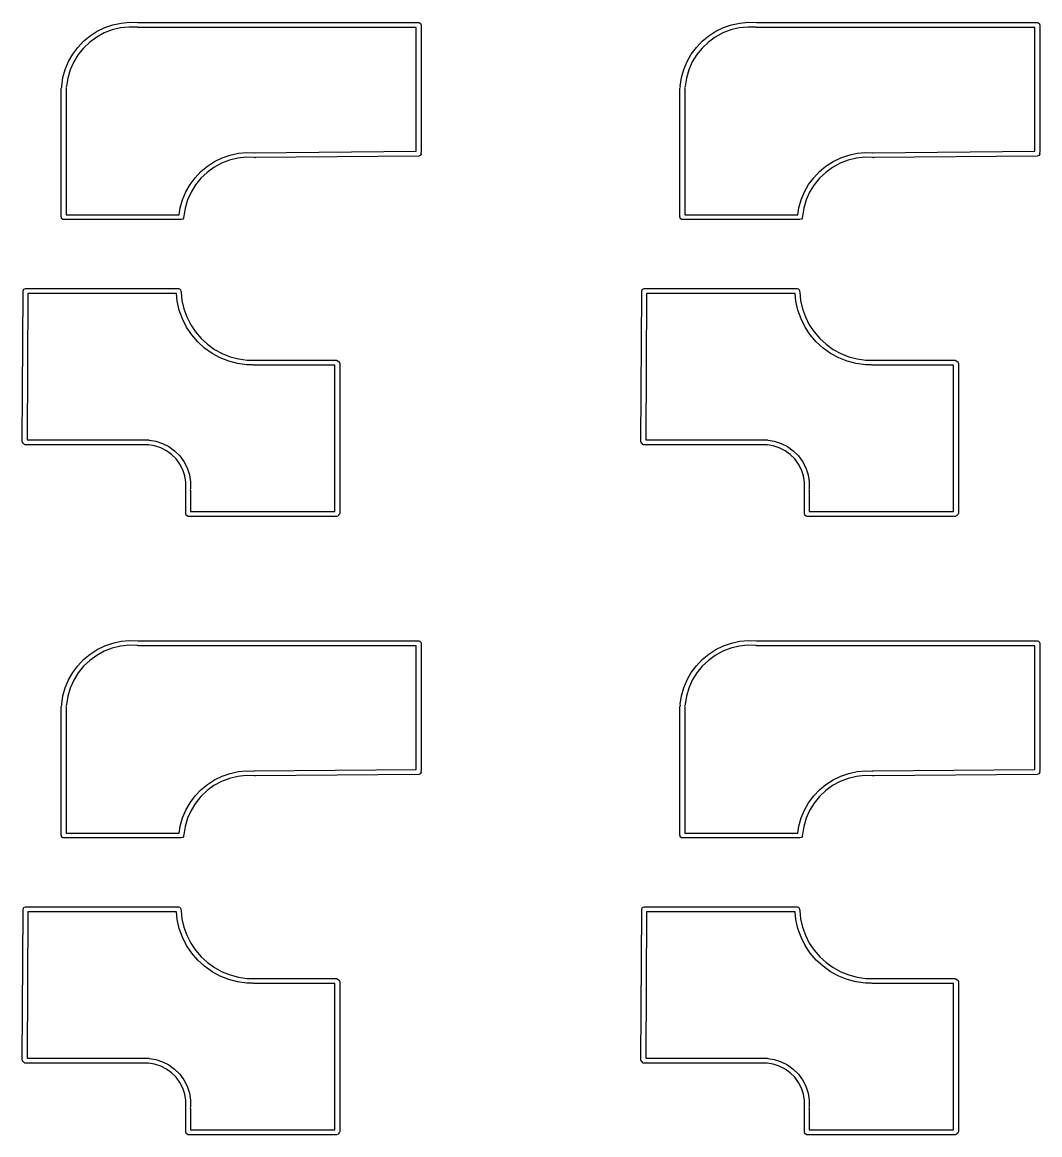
# Model space of a CAD drawing. Extents: x -7 to 140, y -36 to 78.
# Drawn here: x -7.38 to 23.88, y -8.3 to 25.89 of the extents above; entities that cross this region are included whole.
import ezdxf

# ---------------------------------------------------------------- set-up
doc = ezdxf.new("R2010")
doc.units = 0
doc.layers.add('BLACK', color=7, linetype='CONTINUOUS')

msp = doc.modelspace()

# ---------------------------------------------------------------- linework, layer by layer
at = {"layer": 'BLACK', "linetype": 'CONTINUOUS'}
for p, q in [((-5.0736, 25.6102), (-4.83925, 25.724)), ((-4.61217, 25.6513), (-4.85784, 25.5569)), ((-4.83925, 25.724), (-4.59288, 25.8089)), ((-4.35627, 25.7128), (-4.61217, 25.6513)), ((-4.59288, 25.8089), (-4.33809, 25.8634)), ((-4.09454, 25.7404), (-4.35627, 25.7128)), ((-4.33809, 25.8634), (-4.07859, 25.8867)), ((-3.85136, 25.7341), (-4.09454, 25.7404)), ((-4.07859, 25.8867), (-3.82526, 25.8789)), ((-3.85065, 25.7335), (-3.85136, 25.7341)), ((-3.83537, 25.7308), (-3.85065, 25.7335)), ((-3.83184, 25.7293), (-3.83537, 25.7308)), ((-3.82962, 25.7298), (-3.83184, 25.7293)), ((-3.825, 25.729), (-3.82962, 25.7298)), ((-3.82526, 25.8789), (-3.825, 25.879)), ((-3.825, 25.879), (4.8, 25.879)), ((4.725, 25.729), (-3.825, 25.729)), ((4.725, 21.9243), (4.725, 25.729)), ((4.8, 25.879), (4.80974, 25.8773)), ((4.80974, 25.8773), (4.81302, 25.8779)), ((4.81302, 25.8779), (4.81591, 25.8762)), ((4.81591, 25.8762), (4.82565, 25.8745)), ((4.82565, 25.8745), (4.84058, 25.862)), ((4.84058, 25.862), (4.85745, 25.8522)), ((4.85745, 25.8522), (4.85977, 25.8458)), ((4.85977, 25.8458), (4.86495, 25.8415)), ((4.86495, 25.8415), (4.86834, 25.8223)), ((4.86834, 25.8223), (4.875, 25.804)), ((4.875, 25.804), (4.875, 21.896)), ((13.9264, 25.6102), (14.1608, 25.724)), ((14.3878, 25.6513), (14.1422, 25.5569)), ((14.1608, 25.724), (14.4071, 25.8089)), ((14.6437, 25.7128), (14.3878, 25.6513)), ((14.4071, 25.8089), (14.6619, 25.8634)), ((14.9055, 25.7404), (14.6437, 25.7128)), ((14.6619, 25.8634), (14.9214, 25.8867)), ((15.1486, 25.7341), (14.9055, 25.7404)), ((14.9214, 25.8867), (15.1747, 25.8789)), ((15.1493, 25.7335), (15.1486, 25.7341)), ((15.1646, 25.7308), (15.1493, 25.7335)), ((15.1682, 25.7293), (15.1646, 25.7308)), ((15.1704, 25.7298), (15.1682, 25.7293)), ((15.175, 25.729), (15.1704, 25.7298)), ((15.1747, 25.8789), (15.175, 25.879)), ((15.175, 25.879), (23.8, 25.879)), ((23.725, 25.729), (15.175, 25.729)), ((23.725, 21.9243), (23.725, 25.729)), ((23.8, 25.879), (23.8097, 25.8773)), ((23.8097, 25.8773), (23.813, 25.8779)), ((23.813, 25.8779), (23.8159, 25.8762)), ((23.8159, 25.8762), (23.8257, 25.8745)), ((23.8257, 25.8745), (23.8406, 25.862)), ((23.8406, 25.862), (23.8575, 25.8522)), ((23.8575, 25.8522), (23.8598, 25.8458)), ((23.8598, 25.8458), (23.865, 25.8415)), ((23.865, 25.8415), (23.8683, 25.8223)), ((23.8683, 25.8223), (23.875, 25.804)), ((23.875, 25.804), (23.875, 21.896)), ((-5.67151, 25.1126), (-5.49278, 25.3022)), ((-5.49278, 25.3022), (-5.2925, 25.4688)), ((-5.08909, 25.4313), (-5.30197, 25.2766)), ((-5.2925, 25.4688), (-5.0736, 25.6102)), ((-4.85784, 25.5569), (-5.08909, 25.4313)), ((13.3285, 25.1126), (13.5072, 25.3022)), ((13.5072, 25.3022), (13.7075, 25.4688)), ((13.9109, 25.4313), (13.698, 25.2766)), ((13.7075, 25.4688), (13.9264, 25.6102)), ((14.1422, 25.5569), (13.9109, 25.4313)), ((-5.82609, 24.9028), (-5.67151, 25.1126)), ((-5.49283, 25.0953), (-5.65839, 24.8908)), ((-5.30197, 25.2766), (-5.49283, 25.0953)), ((13.1739, 24.9028), (13.3285, 25.1126)), ((13.5072, 25.0953), (13.3416, 24.8908)), ((13.698, 25.2766), (13.5072, 25.0953)), ((-6.05414, 24.4353), (-5.95426, 24.676)), ((-5.95426, 24.676), (-5.82609, 24.9028)), ((-5.79584, 24.6663), (-5.90282, 24.4259)), ((-5.65839, 24.8908), (-5.79584, 24.6663)), ((12.9459, 24.4353), (13.0457, 24.676)), ((13.0457, 24.676), (13.1739, 24.9028)), ((13.2042, 24.6663), (13.0972, 24.4259)), ((13.3416, 24.8908), (13.2042, 24.6663)), ((-6.12429, 24.1844), (-6.05414, 24.4353)), ((-5.90282, 24.4259), (-5.9775, 24.1735)), ((12.8757, 24.1844), (12.9459, 24.4353)), ((13.0972, 24.4259), (13.0225, 24.1735)), ((-6.16369, 23.9268), (-6.12429, 24.1844)), ((-5.9775, 24.1735), (-6.01688, 23.9245)), ((12.8363, 23.9268), (12.8757, 24.1844)), ((13.0225, 24.1735), (12.9831, 23.9245)), ((-6.175, 23.85), (-6.17048, 23.8757)), ((-6.175, 19.905), (-6.175, 23.85)), ((-6.17048, 23.8757), (-6.156, 23.8929)), ((-6.156, 23.8929), (-6.16369, 23.9268)), ((-6.16369, 23.9268), (-6.16369, 23.9268)), ((-6.01431, 23.9132), (-6.03254, 23.8707)), ((-6.03254, 23.8707), (-6.025, 23.85)), ((-6.025, 23.85), (-6.025, 19.971)), ((-6.01688, 23.9245), (-6.01431, 23.9132)), ((12.825, 23.85), (12.8295, 23.8757)), ((12.825, 19.905), (12.825, 23.85)), ((12.8295, 23.8757), (12.844, 23.8929)), ((12.844, 23.8929), (12.8363, 23.9268)), ((12.8363, 23.9268), (12.8363, 23.9268)), ((12.9857, 23.9132), (12.9675, 23.8707)), ((12.9675, 23.8707), (12.975, 23.85)), ((12.975, 23.85), (12.975, 19.971)), ((12.9831, 23.9245), (12.9857, 23.9132)), ((-0.73712, 21.8595), (-0.47809, 21.8828)), ((-0.47809, 21.8828), (-0.25882, 21.876)), ((-0.25068, 21.879), (4.725, 21.9243)), ((4.875, 21.896), (4.87048, 21.8703)), ((18.2629, 21.8595), (18.5219, 21.8828)), ((18.5219, 21.8828), (18.7412, 21.876)), ((18.7493, 21.879), (23.725, 21.9243)), ((23.875, 21.896), (23.8705, 21.8703)), ((-1.68984, 21.4659), (-1.47131, 21.6069)), ((-1.25585, 21.5535), (-1.48666, 21.4281)), ((-1.47131, 21.6069), (-1.23738, 21.7205)), ((-1.01065, 21.6476), (-1.25585, 21.5535)), ((-1.23738, 21.7205), (-0.99145, 21.8051)), ((-0.75525, 21.709), (-1.01065, 21.6476)), ((-0.99145, 21.8051), (-0.73712, 21.8595)), ((-0.49403, 21.7364), (-0.75525, 21.709)), ((-0.25682, 21.7303), (-0.49403, 21.7364)), ((-0.25882, 21.876), (-0.25068, 21.879)), ((-0.24932, 21.729), (-0.25682, 21.7303)), ((-0.24063, 21.7291), (-0.24932, 21.729)), ((-0.23186, 21.7253), (-0.24063, 21.7291)), ((-0.21415, 21.7293), (-0.23186, 21.7253)), ((4.80068, 21.775), (-0.21415, 21.7293)), ((4.84873, 21.793), (4.80068, 21.775)), ((4.87398, 21.8376), (4.84873, 21.793)), ((4.87048, 21.8703), (4.86837, 21.8678)), ((4.86837, 21.8678), (4.87398, 21.8376)), ((17.3102, 21.4659), (17.5287, 21.6069)), ((17.7442, 21.5535), (17.5133, 21.4281)), ((17.5287, 21.6069), (17.7626, 21.7205)), ((17.9894, 21.6476), (17.7442, 21.5535)), ((17.7626, 21.7205), (18.0085, 21.8051)), ((18.2448, 21.709), (17.9894, 21.6476)), ((18.0085, 21.8051), (18.2629, 21.8595)), ((18.506, 21.7364), (18.2448, 21.709)), ((18.7432, 21.7303), (18.506, 21.7364)), ((18.7412, 21.876), (18.7493, 21.879)), ((18.7507, 21.729), (18.7432, 21.7303)), ((18.7594, 21.7291), (18.7507, 21.729)), ((18.7681, 21.7253), (18.7594, 21.7291)), ((18.7859, 21.7293), (18.7681, 21.7253)), ((23.8007, 21.775), (18.7859, 21.7293)), ((23.8487, 21.793), (23.8007, 21.775)), ((23.874, 21.8376), (23.8487, 21.793)), ((23.8705, 21.8703), (23.8684, 21.8678)), ((23.8684, 21.8678), (23.874, 21.8376)), ((-2.06821, 21.1103), (-1.88978, 21.2995)), ((-1.88978, 21.2995), (-1.68984, 21.4659)), ((-1.69915, 21.2737), (-1.88965, 21.0929)), ((-1.48666, 21.4281), (-1.69915, 21.2737)), ((16.9318, 21.1103), (17.1102, 21.2995)), ((17.1102, 21.2995), (17.3102, 21.4659)), ((17.3009, 21.2737), (17.1103, 21.0929)), ((17.5133, 21.4281), (17.3009, 21.2737)), ((-2.35051, 20.6746), (-2.22254, 20.901)), ((-2.22254, 20.901), (-2.06821, 21.1103)), ((-2.05493, 20.8887), (-2.19215, 20.6648)), ((-1.88965, 21.0929), (-2.05493, 20.8887)), ((16.6495, 20.6746), (16.7775, 20.901)), ((16.7775, 20.901), (16.9318, 21.1103)), ((16.9451, 20.8887), (16.8079, 20.6648)), ((17.1103, 21.0929), (16.9451, 20.8887)), ((-2.45025, 20.4344), (-2.35051, 20.6746)), ((-2.19215, 20.6648), (-2.29896, 20.4248)), ((16.5497, 20.4344), (16.6495, 20.6746)), ((16.8079, 20.6648), (16.701, 20.4248)), ((-2.55292, 19.971), (-2.52032, 20.1839)), ((-2.52032, 20.1839), (-2.45025, 20.4344)), ((-2.37353, 20.173), (-2.41287, 19.9244)), ((-2.29896, 20.4248), (-2.37353, 20.173)), ((16.4471, 19.971), (16.4797, 20.1839)), ((16.4797, 20.1839), (16.5497, 20.4344)), ((16.6265, 20.173), (16.5871, 19.9244)), ((16.701, 20.4248), (16.6265, 20.173)), ((-6.17141, 19.8951), (-6.175, 19.905)), ((-6.16495, 19.8585), (-6.17141, 19.8951)), ((-6.12565, 19.8255), (-6.16495, 19.8585)), ((-6.025, 19.971), (-2.55292, 19.971)), ((-2.44179, 19.8385), (-2.49, 19.821)), ((-2.41614, 19.883), (-2.44179, 19.8385)), ((-2.41031, 19.9131), (-2.41822, 19.8947)), ((-2.41822, 19.8947), (-2.41614, 19.883)), ((-2.41287, 19.9244), (-2.41031, 19.9131)), ((12.8286, 19.8951), (12.825, 19.905)), ((12.835, 19.8585), (12.8286, 19.8951)), ((12.8743, 19.8255), (12.835, 19.8585)), ((12.975, 19.971), (16.4471, 19.971)), ((16.5582, 19.8385), (16.51, 19.821)), ((16.5839, 19.883), (16.5582, 19.8385)), ((16.5897, 19.9131), (16.5818, 19.8947)), ((16.5818, 19.8947), (16.5839, 19.883)), ((16.5871, 19.9244), (16.5897, 19.9131)), ((-6.1, 19.821), (-6.12565, 19.8255)), ((-2.49, 19.821), (-6.1, 19.821)), ((12.9, 19.821), (12.8743, 19.8255)), ((16.51, 19.821), (12.9, 19.821)), ((-7.375, 13.0004), (-7.35, 17.6004)), ((-7.35, 17.6004), (-7.34605, 17.6221)), ((-7.34886, 17.638), (-7.32321, 17.6825)), ((-7.34605, 17.6221), (-7.34886, 17.638)), ((-7.32321, 17.6825), (-7.275, 17.7)), ((-7.275, 17.7), (-2.575, 17.7)), ((-7.20027, 17.55), (-7.22473, 13.05)), ((-2.64003, 17.55), (-7.20027, 17.55)), ((-2.61538, 17.3148), (-2.64003, 17.55)), ((-2.575, 17.7), (-2.54935, 17.6955)), ((-2.54935, 17.6955), (-2.51005, 17.6625)), ((-2.51005, 17.6625), (-2.50365, 17.6262)), ((-2.50365, 17.6262), (-2.49507, 17.6033)), ((-2.49507, 17.6033), (-2.498, 17.5927)), ((-2.498, 17.5927), (-2.47137, 17.3388)), ((11.625, 13.0004), (11.65, 17.6004)), ((11.65, 17.6004), (11.6539, 17.6221)), ((11.6511, 17.638), (11.6768, 17.6825)), ((11.6539, 17.6221), (11.6511, 17.638)), ((11.6768, 17.6825), (11.725, 17.7)), ((11.725, 17.7), (16.425, 17.7)), ((11.7997, 17.55), (11.7753, 13.05)), ((16.36, 17.55), (11.7997, 17.55)), ((16.3846, 17.3148), (16.36, 17.55)), ((16.425, 17.7), (16.4507, 17.6955)), ((16.4507, 17.6955), (16.49, 17.6625)), ((16.49, 17.6625), (16.4964, 17.6262)), ((16.4964, 17.6262), (16.5049, 17.6033)), ((16.5049, 17.6033), (16.502, 17.5927)), ((16.502, 17.5927), (16.5286, 17.3388)), ((-2.55207, 17.0385), (-2.61538, 17.3148)), ((-2.47137, 17.3388), (-2.412, 17.0797)), ((16.4479, 17.0385), (16.3846, 17.3148)), ((16.5286, 17.3388), (16.588, 17.0797)), ((-2.45591, 16.7719), (-2.55207, 17.0385)), ((-2.32832, 16.5188), (-2.45591, 16.7719)), ((-2.412, 17.0797), (-2.32183, 16.8296)), ((-2.32183, 16.8296), (-2.20217, 16.5923)), ((16.5441, 16.7719), (16.4479, 17.0385)), ((16.6717, 16.5188), (16.5441, 16.7719)), ((16.588, 17.0797), (16.6782, 16.8296)), ((16.6782, 16.8296), (16.7978, 16.5923)), ((-2.17115, 16.2829), (-2.32832, 16.5188)), ((-2.20217, 16.5923), (-2.05478, 16.3711)), ((16.8288, 16.2829), (16.6717, 16.5188)), ((16.7978, 16.5923), (16.9452, 16.3711)), ((-1.9867, 16.0677), (-2.17115, 16.2829)), ((-2.05478, 16.3711), (-1.8818, 16.1692)), ((-1.8818, 16.1692), (-1.68575, 15.9897)), ((17.0133, 16.0677), (16.8288, 16.2829)), ((16.9452, 16.3711), (17.1182, 16.1692)), ((17.1182, 16.1692), (17.3142, 15.9897)), ((-1.77765, 15.8763), (-1.9867, 16.0677)), ((-1.54705, 15.7115), (-1.77765, 15.8763)), ((-1.68575, 15.9897), (-1.46949, 15.8352)), ((-1.46949, 15.8352), (-1.23619, 15.7078)), ((17.2223, 15.8763), (17.0133, 16.0677)), ((17.4529, 15.7115), (17.2223, 15.8763)), ((17.3142, 15.9897), (17.5305, 15.8352)), ((17.5305, 15.8352), (17.7638, 15.7078)), ((-1.29827, 15.5757), (-1.54705, 15.7115)), ((-1.03493, 15.4708), (-1.29827, 15.5757)), ((-1.23619, 15.7078), (-0.98923, 15.6095)), ((-0.76088, 15.3985), (-1.03493, 15.4708)), ((-0.98923, 15.6095), (-0.73221, 15.5416)), ((-0.4801, 15.3597), (-0.76088, 15.3985)), ((-0.73221, 15.5416), (-0.4689, 15.5053)), ((-0.4689, 15.5053), (-0.21356, 15.5011)), ((-0.21356, 15.5011), (-0.2033, 15.5049)), ((-0.2033, 15.5049), (-0.18551, 15.5)), ((-0.18551, 15.5), (2.275, 15.5)), ((2.275, 15.5), (2.30065, 15.4955)), ((2.30065, 15.4955), (2.33995, 15.4625)), ((2.33995, 15.4625), (2.34077, 15.4578)), ((2.34077, 15.4578), (2.35745, 15.4482)), ((2.35745, 15.4482), (2.375, 15.4)), ((2.375, 15.4), (2.375, 10.8)), ((17.7017, 15.5757), (17.4529, 15.7115)), ((17.9651, 15.4708), (17.7017, 15.5757)), ((17.7638, 15.7078), (18.0108, 15.6095)), ((18.2391, 15.3985), (17.9651, 15.4708)), ((18.0108, 15.6095), (18.2678, 15.5416)), ((18.5199, 15.3597), (18.2391, 15.3985)), ((18.2678, 15.5416), (18.5311, 15.5053)), ((18.5311, 15.5053), (18.7864, 15.5011)), ((18.7864, 15.5011), (18.7967, 15.5049)), ((18.7967, 15.5049), (18.8145, 15.5)), ((18.8145, 15.5), (21.275, 15.5)), ((21.275, 15.5), (21.3007, 15.4955)), ((21.3007, 15.4955), (21.34, 15.4625)), ((21.34, 15.4625), (21.3408, 15.4578)), ((21.3408, 15.4578), (21.3575, 15.4482)), ((21.3575, 15.4482), (21.375, 15.4)), ((21.375, 15.4), (21.375, 10.8)), ((-0.30339, 15.3568), (-0.4801, 15.3597)), ((-0.30065, 15.3545), (-0.30339, 15.3568)), ((-0.275, 15.35), (-0.30065, 15.3545)), ((2.225, 15.35), (-0.275, 15.35)), ((2.225, 10.85), (2.225, 15.35)), ((18.6966, 15.3568), (18.5199, 15.3597)), ((18.6993, 15.3545), (18.6966, 15.3568)), ((18.725, 15.35), (18.6993, 15.3545)), ((21.225, 15.35), (18.725, 15.35)), ((21.225, 10.85), (21.225, 15.35)), ((-7.35771, 12.9521), (-7.375, 13.0004)), ((-7.22473, 13.05), (-3.5, 13.05)), ((-3.5, 13.05), (-3.47435, 13.0455)), ((-3.47435, 13.0455), (-3.46879, 13.0408)), ((-3.46879, 13.0408), (-3.27744, 13.0111)), ((-3.27744, 13.0111), (-3.06849, 12.9439)), ((11.6423, 12.9521), (11.625, 13.0004)), ((11.7753, 13.05), (15.5, 13.05)), ((15.5, 13.05), (15.5257, 13.0455)), ((15.5257, 13.0455), (15.5312, 13.0408)), ((15.5312, 13.0408), (15.7226, 13.0111)), ((15.7226, 13.0111), (15.9315, 12.9439)), ((-7.34078, 12.9422), (-7.35771, 12.9521)), ((-7.33995, 12.9375), (-7.34078, 12.9422)), ((-7.30065, 12.9045), (-7.33995, 12.9375)), ((-7.275, 12.9), (-7.30065, 12.9045)), ((-3.51732, 12.9), (-7.275, 12.9)), ((-3.50567, 12.8952), (-3.51732, 12.9)), ((-3.49589, 12.8976), (-3.50567, 12.8952)), ((-3.31114, 12.8689), (-3.49589, 12.8976)), ((-3.12402, 12.8087), (-3.31114, 12.8689)), ((-2.94862, 12.72), (-3.12402, 12.8087)), ((-3.06849, 12.9439), (-2.87263, 12.8448)), ((-2.78926, 12.6049), (-2.94862, 12.72)), ((-2.87263, 12.8448), (-2.69468, 12.7163)), ((-2.69468, 12.7163), (-2.53902, 12.5615)), ((11.6592, 12.9422), (11.6423, 12.9521)), ((11.66, 12.9375), (11.6592, 12.9422)), ((11.6993, 12.9045), (11.66, 12.9375)), ((11.725, 12.9), (11.6993, 12.9045)), ((15.4827, 12.9), (11.725, 12.9)), ((15.4943, 12.8952), (15.4827, 12.9)), ((15.5041, 12.8976), (15.4943, 12.8952)), ((15.6889, 12.8689), (15.5041, 12.8976)), ((15.876, 12.8087), (15.6889, 12.8689)), ((16.0514, 12.72), (15.876, 12.8087)), ((15.9315, 12.9439), (16.1274, 12.8448)), ((16.2107, 12.6049), (16.0514, 12.72)), ((16.1274, 12.8448), (16.3053, 12.7163)), ((16.3053, 12.7163), (16.461, 12.5615)), ((-2.64987, 12.4663), (-2.78926, 12.6049)), ((-2.53387, 12.3076), (-2.64987, 12.4663)), ((-2.53902, 12.5615), (-2.40949, 12.3843)), ((-2.44412, 12.1328), (-2.53387, 12.3076)), ((-2.40949, 12.3843), (-2.30927, 12.1891)), ((16.3501, 12.4663), (16.2107, 12.6049)), ((16.4661, 12.3076), (16.3501, 12.4663)), ((16.461, 12.5615), (16.5905, 12.3843)), ((16.5559, 12.1328), (16.4661, 12.3076)), ((16.5905, 12.3843), (16.6907, 12.1891)), ((-2.38283, 11.946), (-2.44412, 12.1328)), ((-2.30927, 12.1891), (-2.24083, 11.9805)), ((-2.24083, 11.9805), (-2.20586, 11.7638)), ((16.6172, 11.946), (16.5559, 12.1328)), ((16.6907, 12.1891), (16.7592, 11.9805)), ((16.7592, 11.9805), (16.7941, 11.7638)), ((-2.35151, 11.7519), (-2.38283, 11.946)), ((-2.35096, 11.565), (-2.35151, 11.7519)), ((-2.20586, 11.7638), (-2.20521, 11.5443)), ((16.6485, 11.7519), (16.6172, 11.946)), ((16.649, 11.565), (16.6485, 11.7519)), ((16.7941, 11.7638), (16.7948, 11.5443)), ((-2.355, 11.5), (-2.35048, 11.5257)), ((-2.355, 10.8), (-2.355, 11.5)), ((-2.35479, 11.5557), (-2.35096, 11.565)), ((-2.34816, 11.5284), (-2.35479, 11.5557)), ((-2.35048, 11.5257), (-2.34816, 11.5284)), ((-2.20521, 11.5443), (-2.21366, 11.5238)), ((-2.21366, 11.5238), (-2.205, 11.5)), ((-2.20521, 11.5443), (-2.20521, 11.5443)), ((-2.205, 11.5), (-2.205, 10.85)), ((16.645, 11.5), (16.6495, 11.5257)), ((16.645, 10.8), (16.645, 11.5)), ((16.6452, 11.5557), (16.649, 11.565)), ((16.6518, 11.5284), (16.6452, 11.5557)), ((16.6495, 11.5257), (16.6518, 11.5284)), ((16.7948, 11.5443), (16.7863, 11.5238)), ((16.7863, 11.5238), (16.795, 11.5)), ((16.7948, 11.5443), (16.7948, 11.5443)), ((16.795, 11.5), (16.795, 10.85)), ((-2.34719, 10.7785), (-2.355, 10.8)), ((-2.33995, 10.7375), (-2.34719, 10.7785)), ((-2.30065, 10.7045), (-2.33995, 10.7375)), ((-2.275, 10.7), (-2.30065, 10.7045)), ((2.275, 10.7), (-2.275, 10.7)), ((-2.205, 10.85), (2.225, 10.85)), ((2.32321, 10.7175), (2.275, 10.7)), ((2.33284, 10.7342), (2.32321, 10.7175)), ((2.3375, 10.735), (2.33284, 10.7342)), ((2.37048, 10.7743), (2.3375, 10.735)), ((2.375, 10.8), (2.37048, 10.7743)), ((16.6528, 10.7785), (16.645, 10.8)), ((16.66, 10.7375), (16.6528, 10.7785)), ((16.6993, 10.7045), (16.66, 10.7375)), ((16.725, 10.7), (16.6993, 10.7045)), ((21.275, 10.7), (16.725, 10.7)), ((16.795, 10.85), (21.225, 10.85)), ((21.3232, 10.7175), (21.275, 10.7)), ((21.3328, 10.7342), (21.3232, 10.7175)), ((21.3375, 10.735), (21.3328, 10.7342)), ((21.3705, 10.7743), (21.3375, 10.735)), ((21.375, 10.8), (21.3705, 10.7743)), ((-4.59288, 6.80886), (-4.33809, 6.86336)), ((-4.33809, 6.86336), (-4.07859, 6.88675)), ((-4.07859, 6.88675), (-3.82526, 6.87891)), ((-3.82526, 6.87891), (-3.825, 6.879)), ((-3.825, 6.879), (4.8, 6.879)), ((4.8, 6.879), (4.80974, 6.87728)), ((4.80974, 6.87728), (4.81302, 6.87786)), ((4.81302, 6.87786), (4.81591, 6.8762)), ((4.81591, 6.8762), (4.82565, 6.87448)), ((4.82565, 6.87448), (4.84058, 6.86195)), ((4.84058, 6.86195), (4.85745, 6.85221)), ((4.85745, 6.85221), (4.85977, 6.84585)), ((4.85977, 6.84585), (4.86495, 6.8415)), ((4.86495, 6.8415), (4.86834, 6.82231)), ((14.4071, 6.80886), (14.6619, 6.86336)), ((14.6619, 6.86336), (14.9214, 6.88675)), ((14.9214, 6.88675), (15.1747, 6.87891)), ((15.1747, 6.87891), (15.175, 6.879)), ((15.175, 6.879), (23.8, 6.879)), ((23.8, 6.879), (23.8097, 6.87728)), ((23.8097, 6.87728), (23.813, 6.87786)), ((23.813, 6.87786), (23.8159, 6.8762)), ((23.8159, 6.8762), (23.8257, 6.87448)), ((23.8257, 6.87448), (23.8406, 6.86195)), ((23.8406, 6.86195), (23.8575, 6.85221)), ((23.8575, 6.85221), (23.8598, 6.84585)), ((23.8598, 6.84585), (23.865, 6.8415)), ((23.865, 6.8415), (23.8683, 6.82231)), ((-5.2925, 6.46884), (-5.0736, 6.61015)), ((-4.85784, 6.55695), (-5.08909, 6.4313)), ((-5.0736, 6.61015), (-4.83925, 6.72404)), ((-4.61217, 6.65133), (-4.85784, 6.55695)), ((-4.83925, 6.72404), (-4.59288, 6.80886)), ((-4.35627, 6.71284), (-4.61217, 6.65133)), ((-4.09454, 6.74042), (-4.35627, 6.71284)), ((-3.85136, 6.73412), (-4.09454, 6.74042)), ((-3.85065, 6.73352), (-3.85136, 6.73412)), ((-3.83537, 6.73083), (-3.85065, 6.73352)), ((-3.83184, 6.72931), (-3.83537, 6.73083)), ((-3.82962, 6.72981), (-3.83184, 6.72931)), ((-3.825, 6.729), (-3.82962, 6.72981)), ((4.725, 6.729), (-3.825, 6.729)), ((4.725, 2.92432), (4.725, 6.729)), ((4.86834, 6.82231), (4.875, 6.804)), ((4.875, 6.804), (4.875, 2.896)), ((13.7075, 6.46884), (13.9264, 6.61015)), ((14.1422, 6.55695), (13.9109, 6.4313)), ((13.9264, 6.61015), (14.1608, 6.72404)), ((14.3878, 6.65133), (14.1422, 6.55695)), ((14.1608, 6.72404), (14.4071, 6.80886)), ((14.6437, 6.71284), (14.3878, 6.65133)), ((14.9055, 6.74042), (14.6437, 6.71284)), ((15.1486, 6.73412), (14.9055, 6.74042)), ((15.1493, 6.73352), (15.1486, 6.73412)), ((15.1646, 6.73083), (15.1493, 6.73352)), ((15.1682, 6.72931), (15.1646, 6.73083)), ((15.1704, 6.72981), (15.1682, 6.72931)), ((15.175, 6.729), (15.1704, 6.72981)), ((23.725, 6.729), (15.175, 6.729)), ((23.725, 2.92432), (23.725, 6.729)), ((23.8683, 6.82231), (23.875, 6.804)), ((23.875, 6.804), (23.875, 2.896)), ((-5.67151, 6.11259), (-5.49278, 6.30218)), ((-5.30197, 6.27655), (-5.49283, 6.09534)), ((-5.49278, 6.30218), (-5.2925, 6.46884)), ((-5.08909, 6.4313), (-5.30197, 6.27655)), ((13.3285, 6.11259), (13.5072, 6.30218)), ((13.5072, 6.30218), (13.7075, 6.46884)), ((13.698, 6.27655), (13.5072, 6.09534)), ((13.9109, 6.4313), (13.698, 6.27655)), ((-5.95426, 5.67598), (-5.82609, 5.90284)), ((-5.82609, 5.90284), (-5.67151, 6.11259)), ((-5.65839, 5.89076), (-5.79584, 5.66632)), ((-5.49283, 6.09534), (-5.65839, 5.89076)), ((13.0457, 5.67598), (13.1739, 5.90284)), ((13.1739, 5.90284), (13.3285, 6.11259)), ((13.3416, 5.89076), (13.2042, 5.66632)), ((13.5072, 6.09534), (13.3416, 5.89076)), ((-6.05414, 5.43534), (-5.95426, 5.67598)), ((-5.79584, 5.66632), (-5.90282, 5.42587)), ((12.9459, 5.43534), (13.0457, 5.67598)), ((13.2042, 5.66632), (13.0972, 5.42587)), ((-6.16369, 4.92685), (-6.12429, 5.1844)), ((-6.12429, 5.1844), (-6.05414, 5.43534)), ((-5.9775, 5.1735), (-6.01688, 4.92447)), ((-5.90282, 5.42587), (-5.9775, 5.1735)), ((12.8363, 4.92685), (12.8757, 5.1844)), ((12.8757, 5.1844), (12.9459, 5.43534)), ((13.0225, 5.1735), (12.9831, 4.92447)), ((13.0972, 5.42587), (13.0225, 5.1735)), ((-6.175, 4.85), (-6.17048, 4.87565)), ((-6.175, 0.905), (-6.175, 4.85)), ((-6.17048, 4.87565), (-6.156, 4.89291)), ((-6.16369, 4.92684), (-6.16369, 4.92685)), ((-6.156, 4.89291), (-6.16369, 4.92684)), ((-6.01431, 4.91316), (-6.03254, 4.87071)), ((-6.03254, 4.87071), (-6.025, 4.85)), ((-6.025, 4.85), (-6.025, 0.971)), ((-6.01688, 4.92447), (-6.01431, 4.91316)), ((12.825, 4.85), (12.8295, 4.87565)), ((12.825, 0.905), (12.825, 4.85)), ((12.8295, 4.87565), (12.844, 4.89291)), ((12.8363, 4.92684), (12.8363, 4.92685)), ((12.844, 4.89291), (12.8363, 4.92684)), ((12.9857, 4.91316), (12.9675, 4.87071)), ((12.9675, 4.87071), (12.975, 4.85)), ((12.975, 4.85), (12.975, 0.971)), ((12.9831, 4.92447), (12.9857, 4.91316)), ((-1.23738, 2.72051), (-0.99145, 2.80512)), ((-0.99145, 2.80512), (-0.73712, 2.85948)), ((-0.49403, 2.73644), (-0.75525, 2.70896)), ((-0.73712, 2.85948), (-0.47809, 2.88278)), ((-0.25682, 2.73026), (-0.49403, 2.73644)), ((-0.47809, 2.88278), (-0.25882, 2.87595)), ((-0.25882, 2.87595), (-0.25068, 2.879)), ((-0.25068, 2.879), (4.725, 2.92432)), ((4.80068, 2.775), (-0.21415, 2.72932)), ((4.84873, 2.79299), (4.80068, 2.775)), ((4.87398, 2.83765), (4.84873, 2.79299)), ((4.87048, 2.87035), (4.86837, 2.86784)), ((4.86837, 2.86784), (4.87398, 2.83765)), ((4.875, 2.896), (4.87048, 2.87035)), ((17.7626, 2.72051), (18.0085, 2.80512)), ((18.0085, 2.80512), (18.2629, 2.85947)), ((18.506, 2.73644), (18.2448, 2.70896)), ((18.2629, 2.85947), (18.5219, 2.88278)), ((18.7432, 2.73026), (18.506, 2.73644)), ((18.5219, 2.88278), (18.7412, 2.87595)), ((18.7412, 2.87595), (18.7493, 2.879)), ((18.7493, 2.879), (23.725, 2.92432)), ((23.8007, 2.775), (18.7859, 2.72932)), ((23.8487, 2.79299), (23.8007, 2.775)), ((23.874, 2.83765), (23.8487, 2.79299)), ((23.8705, 2.87035), (23.8684, 2.86784)), ((23.8684, 2.86784), (23.874, 2.83765)), ((23.875, 2.896), (23.8705, 2.87035)), ((-1.88978, 2.29954), (-1.68984, 2.46586)), ((-1.48666, 2.42812), (-1.69915, 2.27371)), ((-1.68984, 2.46586), (-1.47131, 2.60687)), ((-1.25585, 2.55347), (-1.48666, 2.42812)), ((-1.47131, 2.60687), (-1.23738, 2.72051)), ((-1.01065, 2.64762), (-1.25585, 2.55347)), ((-0.75525, 2.70896), (-1.01065, 2.64762)), ((-0.24932, 2.729), (-0.25682, 2.73026)), ((-0.24063, 2.72908), (-0.24932, 2.729)), ((-0.23186, 2.72531), (-0.24063, 2.72908)), ((-0.21415, 2.72932), (-0.23186, 2.72531)), ((17.1102, 2.29954), (17.3102, 2.46586)), ((17.5133, 2.42812), (17.3009, 2.27371)), ((17.3102, 2.46586), (17.5287, 2.60687)), ((17.7442, 2.55347), (17.5133, 2.42812)), ((17.5287, 2.60687), (17.7626, 2.72051)), ((17.9894, 2.64762), (17.7442, 2.55347)), ((18.2448, 2.70896), (17.9894, 2.64762)), ((18.7507, 2.729), (18.7432, 2.73026)), ((18.7594, 2.72908), (18.7507, 2.729)), ((18.7681, 2.72531), (18.7594, 2.72908)), ((18.7859, 2.72932), (18.7681, 2.72531)), ((-2.22254, 1.90099), (-2.06821, 2.11033)), ((-2.06821, 2.11033), (-1.88978, 2.29954)), ((-1.88965, 2.09289), (-2.05493, 1.88875)), ((-1.69915, 2.27371), (-1.88965, 2.09289)), ((16.7775, 1.90099), (16.9318, 2.11033)), ((16.9318, 2.11033), (17.1102, 2.29954)), ((17.1103, 2.09289), (16.9451, 1.88874)), ((17.3009, 2.27371), (17.1103, 2.09289)), ((-2.35051, 1.67458), (-2.22254, 1.90099)), ((-2.05493, 1.88875), (-2.19215, 1.66478)), ((16.6495, 1.67458), (16.7775, 1.90099)), ((16.9451, 1.88874), (16.8079, 1.66478)), ((-2.52032, 1.18393), (-2.45025, 1.43439)), ((-2.45025, 1.43439), (-2.35051, 1.67458)), ((-2.29896, 1.42482), (-2.37353, 1.17297)), ((-2.19215, 1.66478), (-2.29896, 1.42482)), ((16.4797, 1.18393), (16.5497, 1.43439)), ((16.5497, 1.43439), (16.6495, 1.67458)), ((16.701, 1.42482), (16.6265, 1.17297)), ((16.8079, 1.66478), (16.701, 1.42482)), ((-2.55292, 0.971), (-2.52032, 1.18393)), ((-2.37353, 1.17297), (-2.41287, 0.92444)), ((16.4471, 0.971), (16.4797, 1.18393)), ((16.6265, 1.17297), (16.5871, 0.92443)), ((-6.17141, 0.89515), (-6.175, 0.905)), ((-6.16495, 0.8585), (-6.17141, 0.89515)), ((-6.12565, 0.82552), (-6.16495, 0.8585)), ((-6.1, 0.821), (-6.12565, 0.82552)), ((-2.49, 0.821), (-6.1, 0.821)), ((-6.025, 0.971), (-2.55292, 0.971)), ((-2.44179, 0.83855), (-2.49, 0.821)), ((-2.41614, 0.88298), (-2.44179, 0.83855)), ((-2.41031, 0.91315), (-2.41822, 0.89475)), ((-2.41822, 0.89475), (-2.41614, 0.88298)), ((-2.41287, 0.92444), (-2.41031, 0.91315)), ((12.8286, 0.89515), (12.825, 0.905)), ((12.835, 0.8585), (12.8286, 0.89515)), ((12.8743, 0.82552), (12.835, 0.8585)), ((12.9, 0.821), (12.8743, 0.82552)), ((16.51, 0.821), (12.9, 0.821)), ((12.975, 0.971), (16.4471, 0.971)), ((16.5582, 0.83855), (16.51, 0.821)), ((16.5839, 0.88298), (16.5582, 0.83855)), ((16.5897, 0.91315), (16.5818, 0.89475)), ((16.5818, 0.89475), (16.5839, 0.88298)), ((16.5871, 0.92443), (16.5897, 0.91315)), ((-7.34886, -1.36198), (-7.32321, -1.31755)), ((-7.34605, -1.3779), (-7.34886, -1.36198)), ((-7.32321, -1.31755), (-7.275, -1.3)), ((-7.275, -1.3), (-2.575, -1.3)), ((-2.575, -1.3), (-2.54935, -1.30452)), ((-2.54935, -1.30452), (-2.51005, -1.3375)), ((-2.51005, -1.3375), (-2.50365, -1.37379)), ((11.6511, -1.36198), (11.6768, -1.31755)), ((11.6539, -1.3779), (11.6511, -1.36198)), ((11.6768, -1.31755), (11.725, -1.3)), ((11.725, -1.3), (16.425, -1.3)), ((16.425, -1.3), (16.4507, -1.30452)), ((16.4507, -1.30452), (16.49, -1.3375)), ((16.49, -1.3375), (16.4964, -1.37379)), ((-7.375, -5.99959), (-7.35, -1.39959)), ((-7.35, -1.39959), (-7.34605, -1.3779)), ((-7.20027, -1.45), (-7.22473, -5.95)), ((-2.64003, -1.45), (-7.20027, -1.45)), ((-2.61538, -1.6852), (-2.64003, -1.45)), ((-2.55207, -1.96148), (-2.61538, -1.6852)), ((-2.50365, -1.37379), (-2.49507, -1.3967)), ((-2.49507, -1.3967), (-2.498, -1.40725)), ((-2.498, -1.40725), (-2.47137, -1.66124)), ((-2.47137, -1.66124), (-2.412, -1.92034)), ((11.625, -5.99959), (11.65, -1.39959)), ((11.65, -1.39959), (11.6539, -1.3779)), ((11.7997, -1.45), (11.7753, -5.95)), ((16.36, -1.45), (11.7997, -1.45)), ((16.3846, -1.6852), (16.36, -1.45)), ((16.4479, -1.96148), (16.3846, -1.6852)), ((16.4964, -1.37379), (16.5049, -1.3967)), ((16.5049, -1.3967), (16.502, -1.40725)), ((16.502, -1.40725), (16.5286, -1.66124)), ((16.5286, -1.66124), (16.588, -1.92034)), ((-2.45591, -2.22811), (-2.55207, -1.96148)), ((-2.412, -1.92034), (-2.32183, -2.17039)), ((16.5441, -2.22811), (16.4479, -1.96148)), ((16.588, -1.92034), (16.6782, -2.17039)), ((-2.32832, -2.48121), (-2.45591, -2.22811)), ((-2.32183, -2.17039), (-2.20217, -2.40774)), ((16.6717, -2.48121), (16.5441, -2.22811)), ((16.6782, -2.17039), (16.7978, -2.40774)), ((-2.17115, -2.71708), (-2.32832, -2.48121)), ((-2.20217, -2.40774), (-2.05478, -2.62895)), ((-1.9867, -2.9323), (-2.17115, -2.71708)), ((-2.05478, -2.62895), (-1.8818, -2.83078)), ((16.8288, -2.71708), (16.6717, -2.48121)), ((16.7978, -2.40774), (16.9452, -2.62895)), ((17.0133, -2.9323), (16.8288, -2.71708)), ((16.9452, -2.62895), (17.1182, -2.83078)), ((-1.77765, -3.1237), (-1.9867, -2.9323)), ((-1.8818, -2.83078), (-1.68575, -3.01028)), ((-1.68575, -3.01028), (-1.46949, -3.16484)), ((17.2223, -3.1237), (17.0133, -2.9323)), ((17.1182, -2.83078), (17.3142, -3.01028)), ((17.3142, -3.01028), (17.5305, -3.16484)), ((-1.54705, -3.28852), (-1.77765, -3.1237)), ((-1.29827, -3.42434), (-1.54705, -3.28852)), ((-1.46949, -3.16484), (-1.23619, -3.29221)), ((-1.23619, -3.29221), (-0.98923, -3.39053)), ((-0.98923, -3.39053), (-0.73221, -3.45837)), ((17.4529, -3.28852), (17.2223, -3.1237)), ((17.7017, -3.42434), (17.4529, -3.28852)), ((17.5305, -3.16484), (17.7638, -3.29221)), ((17.7638, -3.29221), (18.0108, -3.39053)), ((18.0108, -3.39053), (18.2678, -3.45837)), ((-1.03493, -3.52918), (-1.29827, -3.42434)), ((-0.76088, -3.60151), (-1.03493, -3.52918)), ((-0.4801, -3.64028), (-0.76088, -3.60151)), ((-0.73221, -3.45837), (-0.4689, -3.49473)), ((-0.30339, -3.64318), (-0.4801, -3.64028)), ((-0.4689, -3.49473), (-0.21356, -3.49891)), ((-0.30065, -3.64548), (-0.30339, -3.64318)), ((-0.275, -3.65), (-0.30065, -3.64548)), ((2.225, -3.65), (-0.275, -3.65)), ((-0.21356, -3.49891), (-0.2033, -3.49507)), ((-0.2033, -3.49507), (-0.18551, -3.5)), ((-0.18551, -3.5), (2.275, -3.5)), ((2.225, -8.15), (2.225, -3.65)), ((2.275, -3.5), (2.30065, -3.50452)), ((2.30065, -3.50452), (2.33995, -3.5375)), ((2.33995, -3.5375), (2.34077, -3.54216)), ((2.34077, -3.54216), (2.35745, -3.55179)), ((2.35745, -3.55179), (2.375, -3.6)), ((2.375, -3.6), (2.375, -8.2)), ((17.9651, -3.52918), (17.7017, -3.42434)), ((18.2391, -3.60151), (17.9651, -3.52918)), ((18.5199, -3.64028), (18.2391, -3.60151)), ((18.2678, -3.45837), (18.5311, -3.49473)), ((18.6966, -3.64318), (18.5199, -3.64028)), ((18.5311, -3.49473), (18.7864, -3.49891)), ((18.6993, -3.64548), (18.6966, -3.64318)), ((18.725, -3.65), (18.6993, -3.64548)), ((21.225, -3.65), (18.725, -3.65)), ((18.7864, -3.49891), (18.7967, -3.49507)), ((18.7967, -3.49507), (18.8145, -3.5)), ((18.8145, -3.5), (21.275, -3.5)), ((21.225, -8.15), (21.225, -3.65)), ((21.275, -3.5), (21.3007, -3.50452)), ((21.3007, -3.50452), (21.34, -3.5375)), ((21.34, -3.5375), (21.3408, -3.54216)), ((21.3408, -3.54216), (21.3575, -3.55179)), ((21.3575, -3.55179), (21.375, -3.6)), ((21.375, -3.6), (21.375, -8.2)), ((-7.35771, -6.0479), (-7.375, -5.99959)), ((-7.34078, -6.05779), (-7.35771, -6.0479)), ((-7.33995, -6.0625), (-7.34078, -6.05779)), ((-7.30065, -6.09548), (-7.33995, -6.0625)), ((-7.275, -6.1), (-7.30065, -6.09548)), ((-3.51732, -6.1), (-7.275, -6.1)), ((-7.22473, -5.95), (-3.5, -5.95)), ((-3.50567, -6.10479), (-3.51732, -6.1)), ((-3.49589, -6.10241), (-3.50567, -6.10479)), ((-3.5, -5.95), (-3.47435, -5.95452)), ((-3.31114, -6.13112), (-3.49589, -6.10241)), ((-3.47435, -5.95452), (-3.46879, -5.95918)), ((-3.46879, -5.95918), (-3.27744, -5.98892)), ((-3.12402, -6.19131), (-3.31114, -6.13112)), ((-3.27744, -5.98892), (-3.06849, -6.05613)), ((-3.06849, -6.05613), (-2.87263, -6.15521)), ((11.6423, -6.0479), (11.625, -5.99959)), ((11.6592, -6.05779), (11.6423, -6.0479)), ((11.66, -6.0625), (11.6592, -6.05779)), ((11.6993, -6.09548), (11.66, -6.0625)), ((11.725, -6.1), (11.6993, -6.09548)), ((15.4827, -6.1), (11.725, -6.1)), ((11.7753, -5.95), (15.5, -5.95)), ((15.4943, -6.10479), (15.4827, -6.1)), ((15.5041, -6.10241), (15.4943, -6.10479)), ((15.5, -5.95), (15.5257, -5.95452)), ((15.6889, -6.13112), (15.5041, -6.10241)), ((15.5257, -5.95452), (15.5312, -5.95918)), ((15.5312, -5.95918), (15.7226, -5.98892)), ((15.876, -6.19131), (15.6889, -6.13112)), ((15.7226, -5.98892), (15.9315, -6.05613)), ((15.9315, -6.05613), (16.1274, -6.15521)), ((-2.94862, -6.28003), (-3.12402, -6.19131)), ((-2.78926, -6.39511), (-2.94862, -6.28003)), ((-2.87263, -6.15521), (-2.69468, -6.2837)), ((-2.64987, -6.53369), (-2.78926, -6.39511)), ((-2.69468, -6.2837), (-2.53902, -6.43845)), ((-2.53902, -6.43845), (-2.40949, -6.61565)), ((16.0514, -6.28003), (15.876, -6.19131)), ((16.2107, -6.39511), (16.0514, -6.28003)), ((16.1274, -6.15521), (16.3053, -6.2837)), ((16.3501, -6.53369), (16.2107, -6.39511)), ((16.3053, -6.2837), (16.461, -6.43845)), ((16.461, -6.43845), (16.5905, -6.61565)), ((-2.53387, -6.69237), (-2.64987, -6.53369)), ((-2.44412, -6.86725), (-2.53387, -6.69237)), ((-2.40949, -6.61565), (-2.30927, -6.81093)), ((-2.30927, -6.81093), (-2.24083, -7.01948)), ((16.4661, -6.69237), (16.3501, -6.53369)), ((16.5559, -6.86725), (16.4661, -6.69237)), ((16.5905, -6.61565), (16.6907, -6.81093)), ((16.6907, -6.81093), (16.7592, -7.01948)), ((-2.38283, -7.05401), (-2.44412, -6.86725)), ((-2.35151, -7.24806), (-2.38283, -7.05401)), ((-2.24083, -7.01948), (-2.20586, -7.23617)), ((16.6172, -7.05401), (16.5559, -6.86725)), ((16.6485, -7.24806), (16.6172, -7.05401)), ((16.7592, -7.01948), (16.7941, -7.23617)), ((-2.355, -7.5), (-2.35048, -7.47435)), ((-2.355, -8.2), (-2.355, -7.5)), ((-2.35479, -7.44433), (-2.35096, -7.43503)), ((-2.34816, -7.47159), (-2.35479, -7.44433)), ((-2.35096, -7.43503), (-2.35151, -7.24806)), ((-2.35048, -7.47435), (-2.34816, -7.47159)), ((-2.20521, -7.45567), (-2.21366, -7.47622)), ((-2.21366, -7.47622), (-2.205, -7.5)), ((-2.20586, -7.23617), (-2.20521, -7.45566)), ((-2.20521, -7.45566), (-2.20521, -7.45567)), ((-2.205, -7.5), (-2.205, -8.15)), ((16.645, -7.5), (16.6495, -7.47435)), ((16.645, -8.2), (16.645, -7.5)), ((16.6452, -7.44433), (16.649, -7.43503)), ((16.6518, -7.47159), (16.6452, -7.44433)), ((16.649, -7.43503), (16.6485, -7.24806)), ((16.6495, -7.47435), (16.6518, -7.47159)), ((16.7948, -7.45567), (16.7863, -7.47622)), ((16.7863, -7.47622), (16.795, -7.5)), ((16.7941, -7.23617), (16.7948, -7.45566)), ((16.7948, -7.45566), (16.7948, -7.45567)), ((16.795, -7.5), (16.795, -8.15)), ((-2.34719, -8.22146), (-2.355, -8.2)), ((-2.205, -8.15), (2.225, -8.15)), ((2.375, -8.2), (2.37048, -8.22565)), ((16.6528, -8.22146), (16.645, -8.2)), ((16.795, -8.15), (21.225, -8.15)), ((21.375, -8.2), (21.3705, -8.22565)), ((-2.33995, -8.2625), (-2.34719, -8.22146)), ((-2.30065, -8.29548), (-2.33995, -8.2625)), ((-2.275, -8.3), (-2.30065, -8.29548)), ((2.275, -8.3), (-2.275, -8.3)), ((2.32321, -8.28245), (2.275, -8.3)), ((2.33284, -8.26577), (2.32321, -8.28245)), ((2.3375, -8.26495), (2.33284, -8.26577)), ((2.37048, -8.22565), (2.3375, -8.26495)), ((16.66, -8.2625), (16.6528, -8.22146)), ((16.6993, -8.29548), (16.66, -8.2625)), ((16.725, -8.3), (16.6993, -8.29548)), ((21.275, -8.3), (16.725, -8.3)), ((21.3232, -8.28245), (21.275, -8.3)), ((21.3328, -8.26577), (21.3232, -8.28245)), ((21.3375, -8.26495), (21.3328, -8.26577)), ((21.3705, -8.22565), (21.3375, -8.26495))]:
    msp.add_line(p, q, dxfattribs=at)

doc.saveas('drawing.dxf')
